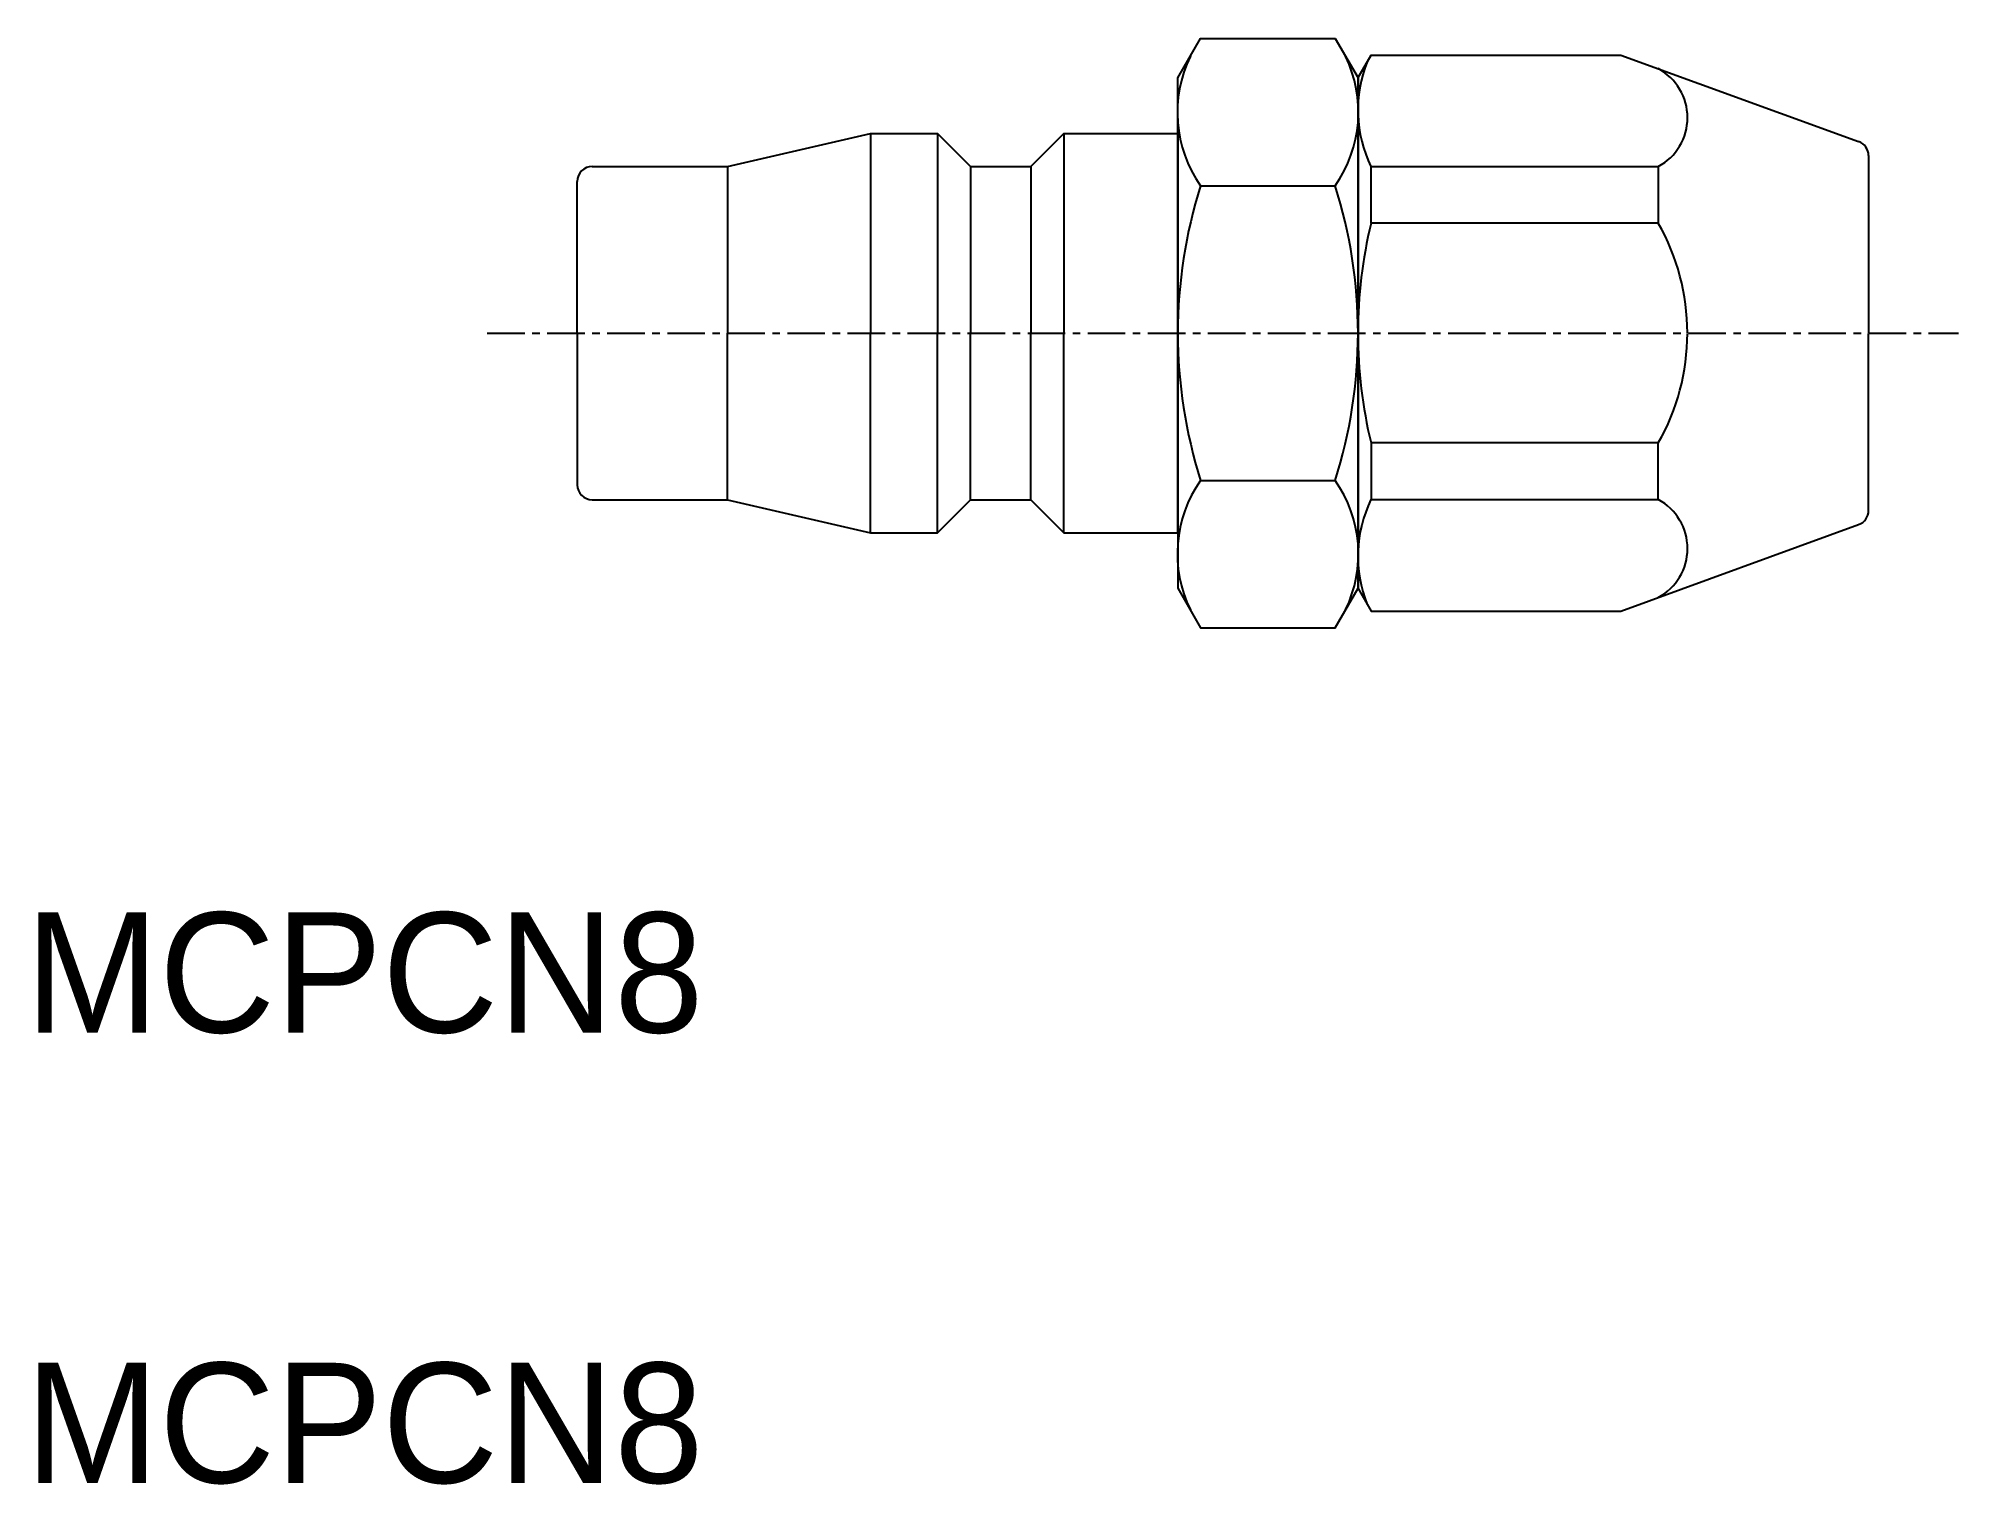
# Model space of a CAD drawing. Extents: x 73.3 to 137.3, y 27.7 to 75.9.
import ezdxf

# ---------------------------------------------------------------- set-up
doc = ezdxf.new("R2010")
doc.units = 0
doc.linetypes.add('CENTER', pattern=[2, 1.25, -0.25, 0.25, -0.25])
doc.layers.get('0').update_dxf_attribs({"linetype": 'CONTINUOUS'})
doc.layers.add('CENTER', color=1, linetype='CENTER')

msp = doc.modelspace()

# ---------------------------------------------------------------- linework, layer by layer
at = {"color": 7, "linetype": 'CONTINUOUS'}
for p, q in [((111.275, 66.04), (111.275, 74.54)), ((101.039, 72.69), (101.039, 66.04)), ((103.275, 72.69), (103.275, 66.04)), ((107.475, 72.69), (107.475, 66.04)), ((111.275, 66.04), (111.275, 72.837)), ((111.275, 72.69), (111.275, 66.04)), ((117.275, 72.04), (117.275, 66.04)), ((134.275, 71.95), (134.275, 66.05)), ((91.275, 66.04), (91.275, 71.09)), ((96.275, 71.59), (96.275, 66.04)), ((104.375, 71.59), (104.375, 66.04)), ((106.375, 71.59), (106.375, 66.04)), ((112.034, 70.948), (116.515, 70.948)), ((91.275, 66.04), (91.275, 60.99)), ((96.275, 60.49), (96.275, 66.04)), ((101.039, 59.39), (101.039, 66.04)), ((103.275, 59.39), (103.275, 66.04)), ((104.375, 60.49), (104.375, 66.04)), ((106.375, 60.49), (106.375, 66.04)), ((107.475, 59.39), (107.475, 66.04)), ((111.275, 59.39), (111.275, 66.04)), ((111.275, 66.04), (111.275, 57.54)), ((111.275, 66.04), (111.275, 59.243)), ((117.275, 60.04), (117.275, 66.04)), ((134.275, 60.13), (134.275, 66.03)), ((112.034, 61.133), (116.515, 61.133))]:
    msp.add_line(p, q, dxfattribs=at)
for points in [[(111.275, 74.54), (111.275, 74.54), (112.034, 75.855), (116.515, 75.855), (117.275, 74.54), (117.275, 72.04)], [(117.275, 66.05), (117.275, 74.55), (117.708, 75.3), (126.032, 75.3), (133.946, 72.42)], [(91.775, 71.59), (96.275, 71.59), (101.039, 72.69), (103.275, 72.69), (104.375, 71.59), (106.375, 71.59), (107.475, 72.69), (111.275, 72.69)], [(117.275, 66.03), (117.275, 57.53), (117.708, 56.78), (126.032, 56.78), (133.946, 59.661)], [(91.775, 60.49), (96.275, 60.49), (101.039, 59.39), (103.275, 59.39), (104.375, 60.49), (106.375, 60.49), (107.475, 59.39), (111.275, 59.39)], [(111.275, 57.54), (111.275, 57.54), (112.034, 56.225), (116.515, 56.225), (117.275, 57.54), (117.275, 60.04)]]:
    msp.add_lwpolyline(points, dxfattribs=at)
for points in [[(127.275, 69.698), (117.708, 69.698), (117.708, 71.587), (127.275, 71.587), (127.275, 69.698)], [(127.275, 62.382), (117.708, 62.382), (117.708, 60.493), (127.275, 60.493), (127.275, 62.382)]]:
    msp.add_lwpolyline(points, close=True, dxfattribs=at)
for centre, radius, start, end in [((115.527, 73.395), 4.266, 154.02854, 215.01983), ((113.022, 73.395), 4.266, 324.98018, 25.97146), ((121.601, 73.478), 4.329, 158.34525, 205.90818), ((126.395, 73.217), 1.852, 298.3378, 61.6622), ((133.775, 71.95), 0.5, 0, 70), ((91.775, 71.09), 0.5, 90, 180), ((127.515, 66.04), 16.241, 162.41204, 180), ((101.034, 66.04), 16.241, 0, 17.58796), ((132.863, 66.05), 15.588, 166.4638, 180), ((120.879, 66.05), 7.364, 0, 29.70255), ((127.515, 66.04), 16.241, 180, 197.58796), ((101.034, 66.04), 16.241, 342.41204, 0), ((132.863, 66.03), 15.588, 180, 193.5362), ((120.879, 66.03), 7.364, 330.29745, 0), ((91.775, 60.99), 0.5, 180, 270), ((115.527, 58.685), 4.266, 144.98017, 205.97146), ((113.022, 58.685), 4.266, 334.02854, 35.01982), ((121.601, 58.602), 4.329, 154.09182, 201.65475), ((126.395, 58.863), 1.852, 298.3378, 61.6622), ((133.775, 60.13), 0.5, 290, 0)]:
    msp.add_arc(centre, radius, start, end, dxfattribs=at)
at = {"layer": 'CENTER', "color": 1, "linetype": 'CENTER'}
msp.add_line((88.275, 66.04), (137.275, 66.04), dxfattribs=at)

# ---------------------------------------------------------------- texts
at = {"color": 7, "linetype": 'CONTINUOUS'}
for p in [(72.893, 42.743), (72.893, 27.743)]:
    msp.add_text('MCPCN8', height=4, dxfattribs=at).set_placement(p)

doc.saveas('drawing.dxf')
